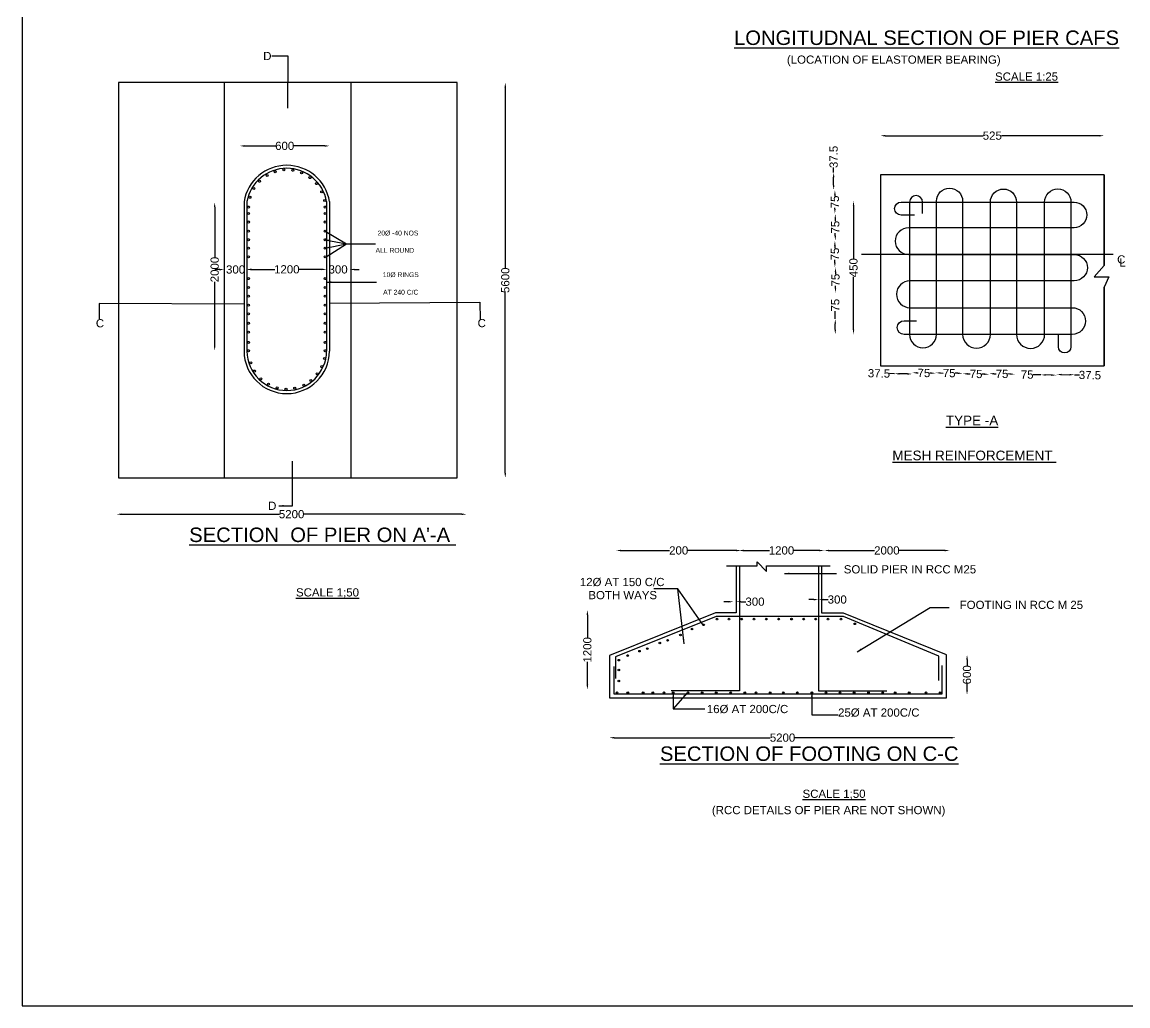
# Model space of a CAD drawing. Header units: millimetres. Extents: x 5124 to 2401919, y 2311 to 44369884.
# Drawn here: x 2370580 to 2382047, y 44348238 to 44358439 of the extents above; entities that cross this region are included whole.
import ezdxf

# ---------------------------------------------------------------- set-up
doc = ezdxf.new("R2010")
doc.units = ezdxf.units.MM
doc.header["$MEASUREMENT"] = 0
doc.layers.add('DRAWING', color=2, linetype='Continuous')
doc.layers.add('TEXT', color=7, linetype='Continuous')
doc.styles.get("Standard").update_dxf_attribs({"font": 'arial.ttf', "height": 85})
doc.dimstyles.get("Standard").update_dxf_attribs({"dimtxt": 85, "dimasz": 50, "dimexe": 0.18, "dimexo": 0.0625, "dimgap": 0.09, "dimtad": 0, "dimdec": 0, "dimzin": 0, "dimdsep": 46, "dimtxsty": 'Standard', "dimcen": 0.09, "dimse1": 1, "dimse2": 1, "dimadec": 0, "dimazin": 0, "dimtfac": 1, "dimtdec": 0, "dimtofl": 0, "dimtmove": 0, "dimatfit": 3, "dimfxl": 1, "dimtolj": 1, "dimtzin": 0, "dimarcsym": 0})

# ---------------------------------------------------------------- blocks, each defined once
blk = doc.blocks.new('*D121')
at = {"layer": 'Defpoints', "color": 0, "transparency": 16777216}
for p in [(2372524, 44356571), (2372577, 44356571), (2372524, 44355031)]:
    blk.add_point(p, dxfattribs=at)
at = {"layer": 'TEXT', "color": 0, "lineweight": -2, "transparency": 16777216}
for p, q in [((2372577, 44356521), (2372577, 44356000)), ((2372577, 44355081), (2372577, 44355745))]:
    blk.add_line(p, q, dxfattribs=at)
at = {"layer": 'TEXT', "color": 0, "transparency": 16777216}
for points in [[(2372569, 44356521), (2372585, 44356521), (2372577, 44356571)], [(2372569, 44355081), (2372585, 44355081), (2372577, 44355031)]]:
    blk.add_solid(points, dxfattribs=at)
at = {"layer": 'TEXT', "color": 0, "transparency": 16777216, "insert": (2372577, 44355873), "char_height": 85, "attachment_point": 5, "rotation": 90}
blk.add_mtext('\\A1;2000', dxfattribs=at)
blk = doc.blocks.new('*D122')
at = {"layer": 'Defpoints', "color": 0, "transparency": 16777216}
for p in [(2372677, 44355873), (2372911, 44355873), (2372911, 44355873)]:
    blk.add_point(p, dxfattribs=at)
at = {"layer": 'TEXT', "color": 0, "lineweight": -2, "transparency": 16777216}
for p, q in [((2372627, 44355873), (2372577, 44355873)), ((2372961, 44355873), (2373011, 44355873))]:
    blk.add_line(p, q, dxfattribs=at)
at = {"layer": 'TEXT', "color": 0, "transparency": 16777216}
for points in [[(2372627, 44355881), (2372627, 44355864), (2372677, 44355873)], [(2372961, 44355881), (2372961, 44355864), (2372911, 44355873)]]:
    blk.add_solid(points, dxfattribs=at)
at = {"layer": 'TEXT', "color": 0, "transparency": 16777216, "insert": (2372794, 44355873), "char_height": 85, "attachment_point": 5}
blk.add_mtext('\\A1;300', dxfattribs=at)
blk = doc.blocks.new('*D123')
at = {"layer": 'Defpoints', "color": 0, "transparency": 16777216}
for p in [(2372911, 44355873), (2373738, 44355877), (2373738, 44355875)]:
    blk.add_point(p, dxfattribs=at)
at = {"layer": 'TEXT', "color": 0, "lineweight": -2, "transparency": 16777216}
for p, q in [((2372961, 44355875), (2373202, 44355875)), ((2373688, 44355875), (2373448, 44355875))]:
    blk.add_line(p, q, dxfattribs=at)
at = {"layer": 'TEXT', "color": 0, "transparency": 16777216}
for points in [[(2372961, 44355883), (2372961, 44355866), (2372911, 44355875)], [(2373688, 44355883), (2373688, 44355866), (2373738, 44355875)]]:
    blk.add_solid(points, dxfattribs=at)
at = {"layer": 'TEXT', "color": 0, "transparency": 16777216, "insert": (2373325, 44355875), "char_height": 85, "attachment_point": 5}
blk.add_mtext('\\A1;1200', dxfattribs=at)
blk = doc.blocks.new('*D124')
at = {"layer": 'Defpoints', "color": 0, "transparency": 16777216}
for p in [(2373738, 44355875), (2373977, 44355875), (2373977, 44355874)]:
    blk.add_point(p, dxfattribs=at)
at = {"layer": 'TEXT', "color": 0, "lineweight": -2, "transparency": 16777216}
for p, q in [((2373688, 44355874), (2373638, 44355874)), ((2374027, 44355874), (2374077, 44355874))]:
    blk.add_line(p, q, dxfattribs=at)
at = {"layer": 'TEXT', "color": 0, "transparency": 16777216}
for points in [[(2373688, 44355882), (2373688, 44355866), (2373738, 44355874)], [(2374027, 44355882), (2374027, 44355866), (2373977, 44355874)]]:
    blk.add_solid(points, dxfattribs=at)
at = {"layer": 'TEXT', "color": 0, "transparency": 16777216, "insert": (2373857, 44355874), "char_height": 85, "attachment_point": 5}
blk.add_mtext('\\A1;300', dxfattribs=at)
blk = doc.blocks.new('*D125')
at = {"layer": 'Defpoints', "color": 0, "transparency": 16777216}
for p in [(2375093, 44357812), (2375093, 44353712), (2375591, 44353712)]:
    blk.add_point(p, dxfattribs=at)
at = {"layer": 'TEXT', "color": 0, "lineweight": -2, "transparency": 16777216}
for p, q in [((2375591, 44357762), (2375591, 44355889)), ((2375591, 44353762), (2375591, 44355635))]:
    blk.add_line(p, q, dxfattribs=at)
at = {"layer": 'TEXT', "color": 0, "transparency": 16777216}
for points in [[(2375582, 44357762), (2375599, 44357762), (2375591, 44357812)], [(2375582, 44353762), (2375599, 44353762), (2375591, 44353712)]]:
    blk.add_solid(points, dxfattribs=at)
at = {"layer": 'TEXT', "color": 0, "transparency": 16777216, "insert": (2375591, 44355762), "char_height": 85, "attachment_point": 5, "rotation": 90}
blk.add_mtext('\\A1;5600', dxfattribs=at)
blk = doc.blocks.new('*D126')
at = {"layer": 'Defpoints', "color": 0, "transparency": 16777216}
for p in [(2371561, 44353311), (2375188, 44353336), (2375188, 44353311)]:
    blk.add_point(p, dxfattribs=at)
at = {"layer": 'TEXT', "color": 0, "lineweight": -2, "transparency": 16777216}
for p, q in [((2371611, 44353336), (2373248, 44353336)), ((2375138, 44353336), (2373501, 44353336))]:
    blk.add_line(p, q, dxfattribs=at)
at = {"layer": 'TEXT', "color": 0, "transparency": 16777216}
for points in [[(2371611, 44353344), (2371611, 44353327), (2371561, 44353336)], [(2375138, 44353344), (2375138, 44353327), (2375188, 44353336)]]:
    blk.add_solid(points, dxfattribs=at)
at = {"layer": 'TEXT', "color": 0, "transparency": 16777216, "insert": (2373375, 44353336), "char_height": 85, "attachment_point": 5}
blk.add_mtext('\\A1;5200', dxfattribs=at)
blk = doc.blocks.new('*D127')
at = {"layer": 'Defpoints', "color": 0, "transparency": 16777216}
for p in [(2373768, 44357155), (2372838, 44356582), (2373768, 44356582)]:
    blk.add_point(p, dxfattribs=at)
at = {"layer": 'TEXT', "color": 0, "lineweight": -2, "transparency": 16777216}
for p, q in [((2372888, 44357155), (2373209, 44357155)), ((2373718, 44357155), (2373397, 44357155))]:
    blk.add_line(p, q, dxfattribs=at)
at = {"layer": 'TEXT', "color": 0, "transparency": 16777216}
for points in [[(2372888, 44357163), (2372888, 44357146), (2372838, 44357155)], [(2373718, 44357163), (2373718, 44357146), (2373768, 44357155)]]:
    blk.add_solid(points, dxfattribs=at)
at = {"layer": 'TEXT', "color": 0, "transparency": 16777216, "insert": (2373303, 44357155), "char_height": 85, "attachment_point": 5}
blk.add_mtext('\\A1;600', dxfattribs=at)
blk = doc.blocks.new('*D128')
at = {"layer": 'Defpoints', "color": 0, "transparency": 16777216}
for p in [(2379784, 44356584), (2379202, 44355201), (2379784, 44355201)]:
    blk.add_point(p, dxfattribs=at)
at = {"layer": 'TEXT', "color": 0, "lineweight": -2, "transparency": 16777216}
for p, q in [((2379202, 44356534), (2379202, 44355988)), ((2379202, 44355251), (2379202, 44355797))]:
    blk.add_line(p, q, dxfattribs=at)
at = {"layer": 'TEXT', "color": 0, "transparency": 16777216}
for points in [[(2379194, 44356534), (2379210, 44356534), (2379202, 44356584)], [(2379194, 44355251), (2379210, 44355251), (2379202, 44355201)]]:
    blk.add_solid(points, dxfattribs=at)
at = {"layer": 'TEXT', "color": 0, "transparency": 16777216, "insert": (2379202, 44355892), "char_height": 85, "attachment_point": 5, "rotation": 90}
blk.add_mtext('\\A1;450', dxfattribs=at)
blk = doc.blocks.new('*D129')
at = {"layer": 'Defpoints', "color": 0, "transparency": 16777216}
for p in [(2378998, 44355361), (2379013, 44355361), (2378998, 44355201)]:
    blk.add_point(p, dxfattribs=at)
at = {"layer": 'TEXT', "color": 0, "lineweight": -2, "transparency": 16777216}
for p, q in [((2379013, 44355361), (2379013, 44355442)), ((2379013, 44355251), (2379013, 44355311))]:
    blk.add_line(p, q, dxfattribs=at)
at = {"layer": 'TEXT', "color": 0, "transparency": 16777216}
for points in [[(2379005, 44355311), (2379021, 44355311), (2379013, 44355361)], [(2379005, 44355251), (2379021, 44355251), (2379013, 44355201)]]:
    blk.add_solid(points, dxfattribs=at)
at = {"layer": 'TEXT', "color": 0, "transparency": 16777216, "insert": (2379013, 44355503), "char_height": 85, "attachment_point": 5, "rotation": 90}
blk.add_mtext('\\A1;75', dxfattribs=at)
blk = doc.blocks.new('*D130')
at = {"layer": 'Defpoints', "color": 0, "transparency": 16777216}
for p in [(2379004, 44355896), (2379015, 44355896), (2379004, 44355633)]:
    blk.add_point(p, dxfattribs=at)
at = {"layer": 'TEXT', "color": 0, "lineweight": -2, "transparency": 16777216}
for p, q in [((2379015, 44355846), (2379015, 44355825)), ((2379015, 44355683), (2379015, 44355704))]:
    blk.add_line(p, q, dxfattribs=at)
at = {"layer": 'TEXT', "color": 0, "transparency": 16777216}
for points in [[(2379007, 44355846), (2379023, 44355846), (2379015, 44355896)], [(2379007, 44355683), (2379023, 44355683), (2379015, 44355633)]]:
    blk.add_solid(points, dxfattribs=at)
at = {"layer": 'TEXT', "color": 0, "transparency": 16777216, "insert": (2379015, 44355764), "char_height": 85, "attachment_point": 5, "rotation": 90}
blk.add_mtext('\\A1;75', dxfattribs=at)
blk = doc.blocks.new('*D131')
at = {"layer": 'Defpoints', "color": 0, "transparency": 16777216}
for p in [(2379009, 44356171), (2379015, 44356171), (2379015, 44355896)]:
    blk.add_point(p, dxfattribs=at)
at = {"layer": 'TEXT', "color": 0, "lineweight": -2, "transparency": 16777216}
for p, q in [((2379009, 44356121), (2379009, 44356094)), ((2379009, 44355946), (2379009, 44355973))]:
    blk.add_line(p, q, dxfattribs=at)
at = {"layer": 'TEXT', "color": 0, "transparency": 16777216}
for points in [[(2379000, 44356121), (2379017, 44356121), (2379009, 44356171)], [(2379000, 44355946), (2379017, 44355946), (2379009, 44355896)]]:
    blk.add_solid(points, dxfattribs=at)
at = {"layer": 'TEXT', "color": 0, "transparency": 16777216, "insert": (2379009, 44356034), "char_height": 85, "attachment_point": 5, "rotation": 90}
blk.add_mtext('\\A1;75', dxfattribs=at)
blk = doc.blocks.new('*D132')
at = {"layer": 'Defpoints', "color": 0, "transparency": 16777216}
for p in [(2379009, 44356451), (2379013, 44356451), (2379009, 44356173)]:
    blk.add_point(p, dxfattribs=at)
at = {"layer": 'TEXT', "color": 0, "lineweight": -2, "transparency": 16777216}
for p, q in [((2379013, 44356401), (2379013, 44356373)), ((2379013, 44356223), (2379013, 44356251))]:
    blk.add_line(p, q, dxfattribs=at)
at = {"layer": 'TEXT', "color": 0, "transparency": 16777216}
for points in [[(2379005, 44356401), (2379021, 44356401), (2379013, 44356451)], [(2379005, 44356223), (2379021, 44356223), (2379013, 44356173)]]:
    blk.add_solid(points, dxfattribs=at)
at = {"layer": 'TEXT', "color": 0, "transparency": 16777216, "insert": (2379013, 44356312), "char_height": 85, "attachment_point": 5, "rotation": 90}
blk.add_mtext('\\A1;75', dxfattribs=at)
blk = doc.blocks.new('*D133')
at = {"layer": 'Defpoints', "color": 0, "transparency": 16777216}
for p in [(2379009, 44356697), (2379009, 44356697), (2379009, 44356451)]:
    blk.add_point(p, dxfattribs=at)
at = {"layer": 'TEXT', "color": 0, "lineweight": -2, "transparency": 16777216}
for p, q in [((2379009, 44356647), (2379009, 44356635)), ((2379009, 44356501), (2379009, 44356513))]:
    blk.add_line(p, q, dxfattribs=at)
at = {"layer": 'TEXT', "color": 0, "transparency": 16777216}
for points in [[(2379001, 44356647), (2379017, 44356647), (2379009, 44356697)], [(2379001, 44356501), (2379017, 44356501), (2379009, 44356451)]]:
    blk.add_solid(points, dxfattribs=at)
at = {"layer": 'TEXT', "color": 0, "transparency": 16777216, "insert": (2379009, 44356574), "char_height": 85, "attachment_point": 5, "rotation": 90}
blk.add_mtext('\\A1;75', dxfattribs=at)
blk = doc.blocks.new('*D134')
at = {"layer": 'Defpoints', "color": 0, "transparency": 16777216}
for p in [(2378996, 44356880), (2379009, 44356880), (2379009, 44356697)]:
    blk.add_point(p, dxfattribs=at)
at = {"layer": 'TEXT', "color": 0, "lineweight": -2, "transparency": 16777216}
for p, q in [((2378996, 44356880), (2378996, 44356930)), ((2378996, 44356747), (2378996, 44356830))]:
    blk.add_line(p, q, dxfattribs=at)
at = {"layer": 'TEXT', "color": 0, "transparency": 16777216}
for points in [[(2378988, 44356830), (2379004, 44356830), (2378996, 44356880)], [(2378988, 44356747), (2379004, 44356747), (2378996, 44356697)]]:
    blk.add_solid(points, dxfattribs=at)
at = {"layer": 'TEXT', "color": 0, "transparency": 16777216, "insert": (2378996, 44357041), "char_height": 85, "attachment_point": 5, "rotation": 90}
blk.add_mtext('\\A1;37.5', dxfattribs=at)
blk = doc.blocks.new('*D135')
at = {"layer": 'Defpoints', "color": 0, "transparency": 16777216}
for p in [(2381800, 44357261), (2379481, 44356855), (2381800, 44356855)]:
    blk.add_point(p, dxfattribs=at)
at = {"layer": 'TEXT', "color": 0, "lineweight": -2, "transparency": 16777216}
for p, q in [((2379531, 44357261), (2380547, 44357261)), ((2381750, 44357261), (2380735, 44357261))]:
    blk.add_line(p, q, dxfattribs=at)
at = {"layer": 'TEXT', "color": 0, "transparency": 16777216}
for points in [[(2379531, 44357269), (2379531, 44357252), (2379481, 44357261)], [(2381750, 44357269), (2381750, 44357252), (2381800, 44357261)]]:
    blk.add_solid(points, dxfattribs=at)
at = {"layer": 'TEXT', "color": 0, "transparency": 16777216, "insert": (2380641, 44357261), "char_height": 85, "attachment_point": 5}
blk.add_mtext('\\A1;525', dxfattribs=at)
blk = doc.blocks.new('*D136')
at = {"layer": 'Defpoints', "color": 0, "transparency": 16777216}
for p in [(2381146, 44354781), (2381145, 44354766), (2381305, 44354763)]:
    blk.add_point(p, dxfattribs=at)
at = {"layer": 'TEXT', "color": 0, "lineweight": -2, "transparency": 16777216}
for p, q in [((2381146, 44354781), (2381064, 44354782)), ((2381255, 44354779), (2381196, 44354780))]:
    blk.add_line(p, q, dxfattribs=at)
at = {"layer": 'TEXT', "color": 0, "transparency": 16777216}
for points in [[(2381196, 44354788), (2381195, 44354772), (2381146, 44354781)], [(2381255, 44354787), (2381255, 44354770), (2381305, 44354778)]]:
    blk.add_solid(points, dxfattribs=at)
at = {"layer": 'TEXT', "color": 0, "transparency": 16777216, "insert": (2381003, 44354784), "char_height": 85, "attachment_point": 5, "rotation": 358.8945}
blk.add_mtext('\\A1;75', dxfattribs=at)
blk = doc.blocks.new('*D137')
at = {"layer": 'Defpoints', "color": 0, "transparency": 16777216}
for p in [(2380610, 44354793), (2380610, 44354783), (2380874, 44354778)]:
    blk.add_point(p, dxfattribs=at)
at = {"layer": 'TEXT', "color": 0, "lineweight": -2, "transparency": 16777216}
for p, q in [((2380660, 44354792), (2380681, 44354792)), ((2380824, 44354789), (2380803, 44354790))]:
    blk.add_line(p, q, dxfattribs=at)
at = {"layer": 'TEXT', "color": 0, "transparency": 16777216}
for points in [[(2380660, 44354801), (2380660, 44354784), (2380610, 44354793)], [(2380824, 44354798), (2380824, 44354781), (2380874, 44354788)]]:
    blk.add_solid(points, dxfattribs=at)
at = {"layer": 'TEXT', "color": 0, "transparency": 16777216, "insert": (2380742, 44354791), "char_height": 85, "attachment_point": 5, "rotation": 358.8945}
blk.add_mtext('\\A1;75', dxfattribs=at)
blk = doc.blocks.new('*D138')
at = {"layer": 'Defpoints', "color": 0, "transparency": 16777216}
for p in [(2380336, 44354799), (2380336, 44354792), (2380610, 44354793)]:
    blk.add_point(p, dxfattribs=at)
at = {"layer": 'TEXT', "color": 0, "lineweight": -2, "transparency": 16777216}
for p, q in [((2380386, 44354791), (2380412, 44354791)), ((2380560, 44354788), (2380534, 44354789))]:
    blk.add_line(p, q, dxfattribs=at)
at = {"layer": 'TEXT', "color": 0, "transparency": 16777216}
for points in [[(2380386, 44354800), (2380385, 44354783), (2380336, 44354792)], [(2380560, 44354796), (2380560, 44354780), (2380610, 44354787)]]:
    blk.add_solid(points, dxfattribs=at)
at = {"layer": 'TEXT', "color": 0, "transparency": 16777216, "insert": (2380473, 44354790), "char_height": 85, "attachment_point": 5, "rotation": 358.8945}
blk.add_mtext('\\A1;75', dxfattribs=at)
blk = doc.blocks.new('*D139')
at = {"layer": 'Defpoints', "color": 0, "transparency": 16777216}
for p in [(2380055, 44354802), (2380055, 44354798), (2380333, 44354793)]:
    blk.add_point(p, dxfattribs=at)
at = {"layer": 'TEXT', "color": 0, "lineweight": -2, "transparency": 16777216}
for p, q in [((2380105, 44354801), (2380133, 44354800)), ((2380284, 44354798), (2380255, 44354798))]:
    blk.add_line(p, q, dxfattribs=at)
at = {"layer": 'TEXT', "color": 0, "transparency": 16777216}
for points in [[(2380105, 44354809), (2380105, 44354793), (2380055, 44354802)], [(2380284, 44354806), (2380283, 44354789), (2380334, 44354797)]]:
    blk.add_solid(points, dxfattribs=at)
at = {"layer": 'TEXT', "color": 0, "transparency": 16777216, "insert": (2380194, 44354799), "char_height": 85, "attachment_point": 5, "rotation": 358.8945}
blk.add_mtext('\\A1;75', dxfattribs=at)
blk = doc.blocks.new('*D140')
at = {"layer": 'Defpoints', "color": 0, "transparency": 16777216}
for p in [(2379810, 44354803), (2379810, 44354803), (2380055, 44354798)]:
    blk.add_point(p, dxfattribs=at)
at = {"layer": 'TEXT', "color": 0, "lineweight": -2, "transparency": 16777216}
for p, q in [((2379860, 44354802), (2379872, 44354802)), ((2380005, 44354799), (2379993, 44354799))]:
    blk.add_line(p, q, dxfattribs=at)
at = {"layer": 'TEXT', "color": 0, "transparency": 16777216}
for points in [[(2379860, 44354810), (2379860, 44354794), (2379810, 44354803)], [(2380005, 44354807), (2380005, 44354791), (2380055, 44354798)]]:
    blk.add_solid(points, dxfattribs=at)
at = {"layer": 'TEXT', "color": 0, "transparency": 16777216, "insert": (2379932, 44354800), "char_height": 85, "attachment_point": 5, "rotation": 358.8945}
blk.add_mtext('\\A1;75', dxfattribs=at)
blk = doc.blocks.new('*D141')
at = {"layer": 'Defpoints', "color": 0, "transparency": 16777216}
for p in [(2379626, 44354793), (2379627, 44354806), (2379810, 44354803)]:
    blk.add_point(p, dxfattribs=at)
at = {"layer": 'TEXT', "color": 0, "lineweight": -2, "transparency": 16777216}
for p, q in [((2379626, 44354793), (2379576, 44354794)), ((2379760, 44354791), (2379676, 44354792))]:
    blk.add_line(p, q, dxfattribs=at)
at = {"layer": 'TEXT', "color": 0, "transparency": 16777216}
for points in [[(2379677, 44354800), (2379676, 44354784), (2379626, 44354793)], [(2379760, 44354799), (2379759, 44354782), (2379810, 44354790)]]:
    blk.add_solid(points, dxfattribs=at)
at = {"layer": 'TEXT', "color": 0, "transparency": 16777216, "insert": (2379466, 44354796), "char_height": 85, "attachment_point": 5, "rotation": 358.8945}
blk.add_mtext('\\A1;37.5', dxfattribs=at)
blk = doc.blocks.new('*D142')
at = {"layer": 'Defpoints', "color": 0, "transparency": 16777216}
for p in [(2381309, 44354785), (2381308, 44354769), (2381492, 44354765)]:
    blk.add_point(p, dxfattribs=at)
at = {"layer": 'TEXT', "color": 0, "lineweight": -2, "transparency": 16777216}
for p, q in [((2381359, 44354784), (2381442, 44354783)), ((2381492, 44354782), (2381544, 44354781))]:
    blk.add_line(p, q, dxfattribs=at)
at = {"layer": 'TEXT', "color": 0, "transparency": 16777216}
for points in [[(2381359, 44354792), (2381358, 44354776), (2381309, 44354785)], [(2381442, 44354791), (2381442, 44354774), (2381492, 44354782)]]:
    blk.add_solid(points, dxfattribs=at)
at = {"layer": 'TEXT', "color": 0, "transparency": 16777216, "insert": (2381654, 44354778), "char_height": 85, "attachment_point": 5, "rotation": 358.8945}
blk.add_mtext('\\A1;37.5', dxfattribs=at)
blk = doc.blocks.new('*D169')
at = {"layer": 'Defpoints', "color": 0, "transparency": 16777216}
for p in [(2376501, 44352342), (2376442, 44351518), (2376501, 44351518)]:
    blk.add_point(p, dxfattribs=at)
at = {"layer": 'TEXT', "color": 0, "lineweight": -2, "transparency": 16777216}
for p, q in [((2376442, 44352292), (2376442, 44352053)), ((2376442, 44351568), (2376442, 44351807))]:
    blk.add_line(p, q, dxfattribs=at)
at = {"layer": 'TEXT', "color": 0, "transparency": 16777216}
for points in [[(2376434, 44352292), (2376451, 44352292), (2376442, 44352342)], [(2376434, 44351568), (2376451, 44351568), (2376442, 44351518)]]:
    blk.add_solid(points, dxfattribs=at)
at = {"layer": 'TEXT', "color": 0, "transparency": 16777216, "insert": (2376442, 44351930), "char_height": 85, "attachment_point": 5, "rotation": 90}
blk.add_mtext('\\A1;1200', dxfattribs=at)
blk = doc.blocks.new('*D170')
at = {"layer": 'Defpoints', "color": 0, "transparency": 16777216}
for p in [(2377957, 44352426), (2377986, 44352429), (2377986, 44352426)]:
    blk.add_point(p, dxfattribs=at)
at = {"layer": 'TEXT', "color": 0, "lineweight": -2, "transparency": 16777216}
for p, q in [((2377907, 44352429), (2377857, 44352429)), ((2378036, 44352429), (2378086, 44352429))]:
    blk.add_line(p, q, dxfattribs=at)
at = {"layer": 'TEXT', "color": 0, "transparency": 16777216}
for points in [[(2377907, 44352437), (2377907, 44352420), (2377957, 44352429)], [(2378036, 44352437), (2378036, 44352420), (2377986, 44352429)]]:
    blk.add_solid(points, dxfattribs=at)
at = {"layer": 'TEXT', "color": 0, "transparency": 16777216, "insert": (2378180, 44352429), "char_height": 85, "attachment_point": 5}
blk.add_mtext('\\A1;300', dxfattribs=at)
blk = doc.blocks.new('*D171')
at = {"layer": 'Defpoints', "color": 0, "transparency": 16777216}
for p in [(2378839, 44352451), (2378839, 44352429), (2378839, 44352429)]:
    blk.add_point(p, dxfattribs=at)
at = {"layer": 'TEXT', "color": 0, "lineweight": -2, "transparency": 16777216}
for p, q in [((2378789, 44352451), (2378739, 44352451)), ((2378889, 44352451), (2378939, 44352451))]:
    blk.add_line(p, q, dxfattribs=at)
at = {"layer": 'TEXT', "color": 0, "transparency": 16777216}
for points in [[(2378789, 44352459), (2378789, 44352442), (2378839, 44352451)], [(2378889, 44352459), (2378889, 44352442), (2378839, 44352451)]]:
    blk.add_solid(points, dxfattribs=at)
at = {"layer": 'TEXT', "color": 0, "transparency": 16777216, "insert": (2379033, 44352451), "char_height": 85, "attachment_point": 5}
blk.add_mtext('\\A1;300', dxfattribs=at)
blk = doc.blocks.new('*D172')
at = {"layer": 'Defpoints', "color": 0, "transparency": 16777216}
for p in [(2376741, 44352972), (2378037, 44352972), (2378037, 44352960)]:
    blk.add_point(p, dxfattribs=at)
at = {"layer": 'TEXT', "color": 0, "lineweight": -2, "transparency": 16777216}
for p, q in [((2376791, 44352960), (2377294, 44352960)), ((2377987, 44352960), (2377484, 44352960))]:
    blk.add_line(p, q, dxfattribs=at)
at = {"layer": 'TEXT', "color": 0, "transparency": 16777216}
for points in [[(2376791, 44352968), (2376791, 44352951), (2376741, 44352960)], [(2377987, 44352968), (2377987, 44352951), (2378037, 44352960)]]:
    blk.add_solid(points, dxfattribs=at)
at = {"layer": 'TEXT', "color": 0, "transparency": 16777216, "insert": (2377389, 44352960), "char_height": 85, "attachment_point": 5}
blk.add_mtext('\\A1;200', dxfattribs=at)
blk = doc.blocks.new('*D173')
at = {"layer": 'Defpoints', "color": 0, "transparency": 16777216}
for p in [(2378012, 44352956), (2378898, 44352960), (2378898, 44352956)]:
    blk.add_point(p, dxfattribs=at)
at = {"layer": 'TEXT', "color": 0, "lineweight": -2, "transparency": 16777216}
for p, q in [((2378062, 44352960), (2378332, 44352960)), ((2378848, 44352960), (2378578, 44352960))]:
    blk.add_line(p, q, dxfattribs=at)
at = {"layer": 'TEXT', "color": 0, "transparency": 16777216}
for points in [[(2378062, 44352968), (2378062, 44352951), (2378012, 44352960)], [(2378848, 44352968), (2378848, 44352951), (2378898, 44352960)]]:
    blk.add_solid(points, dxfattribs=at)
at = {"layer": 'TEXT', "color": 0, "transparency": 16777216, "insert": (2378455, 44352960), "char_height": 85, "attachment_point": 5}
blk.add_mtext('\\A1;1200', dxfattribs=at)
blk = doc.blocks.new('*D174')
at = {"layer": 'Defpoints', "color": 0, "transparency": 16777216}
for p in [(2378898, 44352960), (2380198, 44352960), (2380198, 44352960)]:
    blk.add_point(p, dxfattribs=at)
at = {"layer": 'TEXT', "color": 0, "lineweight": -2, "transparency": 16777216}
for p, q in [((2378948, 44352960), (2379420, 44352960)), ((2380148, 44352960), (2379676, 44352960))]:
    blk.add_line(p, q, dxfattribs=at)
at = {"layer": 'TEXT', "color": 0, "transparency": 16777216}
for points in [[(2378948, 44352968), (2378948, 44352951), (2378898, 44352960)], [(2380148, 44352968), (2380148, 44352951), (2380198, 44352960)]]:
    blk.add_solid(points, dxfattribs=at)
at = {"layer": 'TEXT', "color": 0, "transparency": 16777216, "insert": (2379548, 44352960), "char_height": 85, "attachment_point": 5}
blk.add_mtext('\\A1;2000', dxfattribs=at)
blk = doc.blocks.new('*D175')
at = {"layer": 'Defpoints', "color": 0, "transparency": 16777216}
for p in [(2380165, 44351879), (2380165, 44351463), (2380379, 44351463)]:
    blk.add_point(p, dxfattribs=at)
at = {"layer": 'TEXT', "color": 0, "lineweight": -2, "transparency": 16777216}
for p, q in [((2380379, 44351829), (2380379, 44351765)), ((2380379, 44351513), (2380379, 44351577))]:
    blk.add_line(p, q, dxfattribs=at)
at = {"layer": 'TEXT', "color": 0, "transparency": 16777216}
for points in [[(2380371, 44351829), (2380388, 44351829), (2380379, 44351879)], [(2380371, 44351513), (2380388, 44351513), (2380379, 44351463)]]:
    blk.add_solid(points, dxfattribs=at)
at = {"layer": 'TEXT', "color": 0, "transparency": 16777216, "insert": (2380379, 44351671), "char_height": 85, "attachment_point": 5, "rotation": 90}
blk.add_mtext('\\A1;600', dxfattribs=at)
blk = doc.blocks.new('*D176')
at = {"layer": 'Defpoints', "color": 0, "transparency": 16777216}
for p in [(2380262, 44351019), (2376670, 44350981), (2380262, 44350981)]:
    blk.add_point(p, dxfattribs=at)
at = {"layer": 'TEXT', "color": 0, "lineweight": -2, "transparency": 16777216}
for p, q in [((2376720, 44351019), (2378339, 44351019)), ((2380212, 44351019), (2378593, 44351019))]:
    blk.add_line(p, q, dxfattribs=at)
at = {"layer": 'TEXT', "color": 0, "transparency": 16777216}
for points in [[(2376720, 44351027), (2376720, 44351010), (2376670, 44351019)], [(2380212, 44351027), (2380212, 44351010), (2380262, 44351019)]]:
    blk.add_solid(points, dxfattribs=at)
at = {"layer": 'TEXT', "color": 0, "transparency": 16777216, "insert": (2378466, 44351019), "char_height": 85, "attachment_point": 5}
blk.add_mtext('\\A1;5200', dxfattribs=at)

msp = doc.modelspace()

# ---------------------------------------------------------------- linework, layer by layer
at = {"layer": 'DRAWING', "color": 0}
msp.add_lwpolyline([(2371578.9, 44353711.8), (2375092.7, 44353711.8), (2375092.7, 44357811.8), (2371578.9, 44357811.8)], close=True, dxfattribs=at)
for points in [[(2372676.9, 44357811.8), (2372676.9, 44353711.8)], [(2373987.8, 44357811.8), (2373987.8, 44353711.8)], [(2381800.2, 44355916), (2381800.2, 44356854.7), (2379481.5, 44356854.7), (2379481.5, 44354874.2), (2381800.2, 44354874.2), (2381800.2, 44355691.7)], [(2381800.2, 44356854.7), (2381800.2, 44355916), (2381696, 44355798.1), (2381851.1, 44355798.1), (2381800.2, 44355691.7), (2381800.2, 44354874.2)], [(2372881.3, 44356577.8), (2372881.3, 44355026.5)], [(2372911.4, 44356577.8), (2372911.4, 44355026.5)], [(2373737.9, 44356577.8), (2373737.9, 44355026.5)], [(2373768, 44356577.8), (2373768, 44355026.5)], [(2372881.3, 44355513.6), (2371377.9, 44355522.4), (2371378.1, 44355362.4)], [(2373768, 44355525.9), (2375325.2, 44355535.7), (2375330.1, 44355354.8)], [(2377886.2, 44352800.2), (2378202.3, 44352800.2), (2378202.3, 44352841.6), (2378298.8, 44352742.1), (2378298.8, 44352800.8), (2378960.8, 44352800.8)], [(2377985.7, 44352800.2), (2377985.7, 44352313.4), (2377769.1, 44352313.4), (2376672.6, 44351871.9), (2376672.6, 44351431.5), (2380165.1, 44351431.5), (2380165.1, 44351879.3), (2379098.7, 44352309.4), (2378873.2, 44352309.4), (2378873.2, 44352800.8)], [(2378018.2, 44352800.2), (2378018.2, 44351506.1), (2377311.4, 44351506.1)], [(2378838.9, 44352800.8), (2378838.9, 44351505.9), (2379548.8, 44351505.9)], [(2380085.1, 44351612.8), (2380085.1, 44351863.8), (2379096.5, 44352276.4), (2377776.5, 44352276.4), (2376734.3, 44351855.9), (2376734.3, 44351634.3)], [(2376717.8, 44351757.9), (2376717.8, 44351475.3), (2380121.4, 44351475.3), (2380121.4, 44351765.7)]]:
    msp.add_lwpolyline(points, dxfattribs=at)
for points in [[(2379917.7, 44356453.7), (2379917.7, 44356572.2, 1), (2379783, 44356572.2), (2379783, 44355200.9, 1), (2380062, 44355200.9), (2380062, 44356581.1, -1), (2380333.9, 44356581.1), (2380333.9, 44355200.9, 1), (2380621.4, 44355200.9), (2380621.4, 44356572.2, -1), (2380892.6, 44356572.2), (2380892.6, 44355200.9, 1), (2381184, 44355200.9), (2381184, 44356572.2, -1), (2381456.8, 44356572.2), (2381456.8, 44355072.9, -1), (2381326.8, 44355072.9), (2381326.8, 44355200.9)], [(2379835, 44356436.8), (2379695.6, 44356436.8, -1), (2379695.6, 44356572.2), (2381488.6, 44356572.2, -1), (2381488.6, 44356306.4), (2379774.2, 44356306.4, 1), (2379774.2, 44356028.2), (2381491.4, 44356028.2, -1), (2381491.4, 44355756.6), (2379787.7, 44355756.6, 1), (2379787.7, 44355477.4), (2381470.2, 44355477.4, -1), (2381470.2, 44355200.9), (2379727.1, 44355200.9, -1), (2379727.1, 44355342.6), (2379856.8, 44355342.6)]]:
    msp.add_lwpolyline(points, format="xyb", dxfattribs=at)
for centre, radius in [((2373121.1, 44356848.4), 10.5), ((2373205.2, 44356887.5), 10.5), ((2373293.6, 44356906), 10.5), ((2373386.6, 44356901.9), 10.5), ((2373479, 44356876.8), 10.5), ((2373041.5, 44356788), 10.5), ((2373565.6, 44356825.9), 10.5), ((2373632.4, 44356763.8), 10.5), ((2372943, 44356622.1), 10.5), ((2372983.2, 44356712.7), 10.5), ((2373686.7, 44356679.6), 10.5), ((2372928.3, 44356521.1), 10.5), ((2373717.8, 44356590), 10.5), ((2373722.4, 44356521.1), 10.5), ((2372928.3, 44356455.1), 10.5), ((2373722.4, 44356455.1), 10.5), ((2372928.3, 44356365.9), 10.5), ((2372928.3, 44356271.7), 10.5), ((2373722.4, 44356365.9), 10.5), ((2373722.4, 44356271.7), 10.5), ((2372928.3, 44356182.5), 10.5), ((2373722.4, 44356182.5), 10.5), ((2372928.3, 44356095.2), 10.5), ((2373722.4, 44356095.2), 10.5), ((2372928.3, 44356005.6), 10.5), ((2373722.4, 44356005.6), 10.5), ((2372928.3, 44355778.7), 10.5), ((2373722.4, 44355778.7), 10.5), ((2372928.3, 44355686.4), 10.5), ((2372928.3, 44355597.7), 10.5), ((2373722.4, 44355686.4), 10.5), ((2373722.4, 44355597.7), 10.5), ((2372928.3, 44355503.8), 10.5), ((2373722.4, 44355503.8), 10.5), ((2372928.3, 44355413.7), 10.5), ((2373722.4, 44355413.7), 10.5), ((2372928.3, 44355315.6), 10.5), ((2373722.4, 44355315.6), 10.5), ((2372928.3, 44355224.8), 10.5), ((2372928.3, 44355118.1), 10.5), ((2373722.4, 44355224.8), 10.5), ((2373722.4, 44355118.1), 10.5), ((2372928.3, 44355031.4), 10.5), ((2373722.4, 44355031.4), 10.5), ((2372951.2, 44354906.9), 10.5), ((2373715.7, 44354949.6), 10.5), ((2372988.6, 44354820.8), 10.5), ((2373641.4, 44354791.9), 10.5), ((2373687.9, 44354866), 10.5), ((2373056.1, 44354740.5), 10.5), ((2373134, 44354685.6), 10.5), ((2373501.6, 44354674.9), 10.5), ((2373575.2, 44354721.5), 10.5), ((2373225.4, 44354645.1), 10.5), ((2373316.7, 44354633.7), 10.5), ((2373407, 44354644.1), 10.5), ((2377528.1, 44352145.1), 8.21), ((2377649, 44352189.1), 8.21), ((2377786.3, 44352248.3), 8.21), ((2377910.9, 44352248.3), 8.21), ((2378043.1, 44352248.3), 8.21), ((2378170.3, 44352248.3), 8.21), ((2378297.5, 44352248.3), 8.21), ((2378424.7, 44352248.3), 8.21), ((2378559.4, 44352248.3), 8.21), ((2378685.3, 44352248.3), 8.21), ((2378810.2, 44352248.3), 8.21), ((2378937.4, 44352248.3), 8.21), ((2379071.2, 44352248.3), 8.21), ((2379216.1, 44352199.7), 8.21), ((2377273.7, 44352029.2), 8.21), ((2377407.2, 44352084.7), 8.21), ((2376982.8, 44351915.9), 8.21), ((2377063.4, 44351942.4), 8.21), ((2377193.1, 44352000.2), 8.21), ((2376768.7, 44351822.8), 8.21), ((2376860.6, 44351870.6), 8.21), ((2376768.7, 44351719.7), 8.21), ((2376768.7, 44351607.7), 8.21), ((2376749.8, 44351485.7), 8.21), ((2376861.1, 44351485.7), 8.21), ((2377020, 44351485.7), 8.21), ((2377121.2, 44351485.7), 8.21), ((2377236.4, 44351485.7), 8.21), ((2377331.6, 44351485.7), 8.21), ((2377485.3, 44351485.7), 8.21), ((2377632.2, 44351485.7), 8.21), ((2377778.2, 44351485.7), 8.21), ((2377928.7, 44351485.7), 8.21), ((2378074.7, 44351485.7), 8.21), ((2378191.3, 44351485.7), 8.21), ((2378337.3, 44351485.7), 8.21), ((2378473.8, 44351485.7), 8.21), ((2378619.8, 44351485.7), 8.21), ((2378770.2, 44351485.7), 8.21), ((2378916.2, 44351485.7), 8.21), ((2379062.3, 44351485.7), 8.21), ((2379208.3, 44351485.7), 8.21), ((2379357.4, 44351485.7), 8.21), ((2379503.4, 44351485.7), 8.21), ((2379633.6, 44351485.7), 8.21), ((2379779.6, 44351485.7), 8.21), ((2379954.3, 44351485.7), 8.21), ((2380100.3, 44351485.7), 8.21)]:
    msp.add_circle(centre, radius, dxfattribs=at)
for centre, radius, start, end in [((2373324.7, 44356504.5), 449.4, 9.39009, 170.60991), ((2373324.7, 44356503), 419.9, 10.25878, 169.74122), ((2373324.7, 44355030.6), 443.4, 180.53136, 359.46864), ((2373324.7, 44355032.4), 413.3, 180.81874, 359.18126)]:
    msp.add_arc(centre, radius, start, end, dxfattribs=at)
at = {"layer": 'TEXT'}
msp.add_lwpolyline([(2401919.4, 44369883.7), (2370580.1, 44369883.7), (2370580.1, 44348238.1), (2401919.4, 44348238.1)], close=True, dxfattribs=at)
at = {"layer": 'TEXT', "color": 0}
msp.add_lwpolyline([(2381893.5, 44356028.2), (2379285, 44356028.2)], dxfattribs=at)

# ---------------------------------------------------------------- texts
for s, height, p in [('%%ULONGITUDNAL SECTION OF PIER CAFS', 150, (2377962.7, 44358201.6)), ('D', 85, (2373080.3, 44358044.8)), ('(LOCATION OF ELASTOMER BEARING)', 85, (2378511.3, 44358007.2)), ('%%USCALE 1:25', 85, (2380669.7, 44357831.7)), ('20Ø -40 NOS', 50, (2374266.1, 44356226.3)), ('ALL ROUND', 50, (2374245.8, 44356047.1)), ('C', 85, (2381935.6, 44355935.7)), ('L', 85, (2381959.4, 44355903.9)), ('10Ø RINGS', 50, (2374321, 44355794.7)), ('AT 240 C/C', 50, (2374324.3, 44355613.1)), ('C', 85, (2371344.8, 44355273.6)), ('C', 85, (2375303.7, 44355275.4)), ('%%UTYPE -A', 100, (2380160, 44354258.1)), ('%%UMESH REINFORCEMENT ', 100, (2379604.8, 44353895.6)), ('D', 85, (2373131.4, 44353380.8)), ("%%USECTION  OF PIER ON A'-A ", 150, (2372312.9, 44353047.7)), ('SOLID PIER IN RCC M25', 85, (2379101.2, 44352722.1)), ('12Ø AT 150 C/C', 85, (2376364, 44352590.6)), ('%%USCALE 1;50', 85, (2373420.3, 44352483.1)), ('BOTH WAYS', 85, (2376452.3, 44352454.6)), ('FOOTING IN RCC M 25', 85, (2380303, 44352353.6)), ('16Ø AT 200C/C', 85, (2377680.8, 44351273.6)), ('25Ø AT 200C/C', 85, (2379041.7, 44351237.2)), ('%%USECTION OF FOOTING ON C-C', 150, (2377194.8, 44350778.3)), ('%%USCALE 1;50', 85, (2378673.5, 44350394.7)), ('(RCC DETAILS OF PIER ARE NOT SHOWN)', 85, (2377733.4, 44350225.9))]:
    msp.add_text(s, height=height, dxfattribs=at).set_placement(p)

# ---------------------------------------------------------------- dimensions: what is measured, and where the dimension line sits
for base, p1, p2, angle, text, picture, middle in [((2375590.5, 44353711.8), (2375092.7, 44357811.8), (2375092.7, 44353711.8), 90, '5600', '*D125', (2375590.5, 44355761.8)), ((2378995.9, 44356879.8), (2379009.1, 44356696.6), (2379009.1, 44356879.8), 90, '37.5', '*D134', (2378995.9, 44357040.6)), ((2379009.1, 44356696.6), (2379009.1, 44356451.4), (2379009.1, 44356696.6), 90, '75', '*D133', (2379009.1, 44356574)), ((2379202.1, 44355200.9), (2379784, 44356583.9), (2379784, 44355200.9), 90, '450', '*D128', (2379202.1, 44355892.4)), ((2379012.9, 44356451.4), (2379009.1, 44356172.9), (2379009.1, 44356451.4), 90, '75', '*D132', (2379012.9, 44356312.1)), ((2379008.8, 44356170.8), (2379015.1, 44355896.2), (2379015.1, 44356170.8), 90, '75', '*D131', (2379008.8, 44356033.5)), ((2379015.1, 44355896.2), (2379004.5, 44355632.7), (2379004.5, 44355896.2), 90, '75', '*D130', (2379015.1, 44355764.4)), ((2379626.4, 44354793.1), (2379809.9, 44354802.8), (2379626.7, 44354806.4), 178.89448, '37.5', '*D141', (2379465.7, 44354796.2)), ((2379809.9, 44354802.8), (2380055.1, 44354798.1), (2379809.9, 44354802.8), 178.89448, '75', '*D140', (2379932.5, 44354800.5)), ((2380055.1, 44354801.9), (2380333.5, 44354792.7), (2380055.1, 44354798.1), 178.89448, '75', '*D139', (2380194.4, 44354799.2)), ((2380335.5, 44354792.3), (2380610.2, 44354793.4), (2380335.7, 44354798.7), 178.89448, '75', '*D138', (2380472.8, 44354789.7)), ((2380610.2, 44354793.4), (2380873.5, 44354777.7), (2380610, 44354782.8), 178.89448, '75', '*D137', (2380742, 44354790.8)), ((2376442.3, 44351517.6), (2376500.6, 44352341.7), (2376500.6, 44351517.6), 90, '1200', '*D169', (2376442.3, 44351929.7)), ((2380379.3, 44351462.5), (2380165.1, 44351879.3), (2380165.1, 44351462.5), 90, '600', '*D175', (2380379.3, 44351670.9))]:
    dim = msp.add_linear_dim(base=base, p1=p1, p2=p2, angle=angle, text=text, dimstyle='Standard', dxfattribs=at)
    dim.commit()
    dim.dimension.update_dxf_attribs({"geometry": picture, "text_midpoint": middle})
for base, p1, p2, text, picture, middle in [((2381800.2, 44357260.7), (2379481.5, 44356854.7), (2381800.2, 44356854.7), '525', '*D135', (2380640.8, 44357260.7)), ((2373768, 44357154.6), (2372838.4, 44356582.2), (2373768, 44356582.2), '600', '*D127', (2373303.2, 44357154.6)), ((2372911.4, 44355872.6), (2372676.9, 44355872.6), (2372911.4, 44355872.6), '300', '*D122', (2372794.1, 44355872.6)), ((2373737.9, 44355874.8), (2372911.4, 44355872.6), (2373737.9, 44355876.7), '1200', '*D123', (2373324.7, 44355874.8)), ((2373976.9, 44355874.1), (2373737.9, 44355874.8), (2373976.9, 44355874.8), '300', '*D124', (2373857.4, 44355874.1)), ((2375188, 44353335.8), (2371561.1, 44353311.2), (2375188, 44353311.2), '5200', '*D126', (2373374.5, 44353335.8)), ((2378037.1, 44352959.8), (2376741, 44352972), (2378037.1, 44352972), '200', '*D172', (2377389, 44352959.8)), ((2378897.5, 44352959.8), (2378012.1, 44352955.6), (2378897.5, 44352955.6), '1200', '*D173', (2378454.8, 44352959.8)), ((2380198.3, 44352959.8), (2378897.5, 44352959.8), (2380198.3, 44352959.8), '2000', '*D174', (2379547.9, 44352959.8)), ((2378838.9, 44352450.6), (2378838.9, 44352428.7), (2378838.9, 44352428.7), '300', '*D171', (2379032.7, 44352450.6)), ((2377985.7, 44352428.7), (2377957.3, 44352426.3), (2377985.7, 44352426.3), '300', '*D170', (2378179.6, 44352428.7)), ((2380262.4, 44351018.6), (2376669.6, 44350981), (2380262.4, 44350981), '5200', '*D176', (2378466, 44351018.6))]:
    dim = msp.add_linear_dim(base=base, p1=p1, p2=p2, text=text, dimstyle='Standard', dxfattribs=at)
    dim.commit()
    dim.dimension.update_dxf_attribs({"geometry": picture, "text_midpoint": middle})
for base, p1, p2, angle, text, picture, middle in [((2372576.9, 44356571.3), (2372524, 44355031.4), (2372524, 44356571.3), 90, '2000', '*D121', (2372576.9, 44355872.6)), ((2379013, 44355360.6), (2378998.1, 44355201.2), (2378998.1, 44355360.6), 90, '75', '*D129', (2379013, 44355503)), ((2381145.7, 44354780.9), (2381304.7, 44354763), (2381145.4, 44354766), 178.89448, '75', '*D136', (2381003.3, 44354783.7)), ((2381308.6, 44354785.1), (2381491.5, 44354765.1), (2381308.3, 44354768.6), 178.89448, '37.5', '*D142', (2381654.4, 44354778.4))]:
    dim = msp.add_linear_dim(base=base, p1=p1, p2=p2, angle=angle, text=text, dimstyle='Standard', dxfattribs=at)
    dim.commit()
    dim.dimension.update_dxf_attribs({"geometry": picture, "text_midpoint": middle, "dimtype": 160})

# ---------------------------------------------------------------- leaders
for points in [[(2373171.3, 44358088), (2373337, 44358088), (2373333.8, 44357547.2)], [(2373722.4, 44356271.7), (2373945, 44356139.4), (2374245.2, 44356139.4)], [(2373722.4, 44356182.5), (2373945, 44356139.4)], [(2373722.4, 44356095.2), (2373945, 44356139.4)], [(2373733, 44356005.6), (2373945, 44356139.4)], [(2373737.9, 44355742.8), (2374256.9, 44355742.8)], [(2373241.2, 44353424), (2373385.1, 44353424), (2373383.6, 44353886.9)], [(2378485.7, 44352721.7), (2379026.6, 44352721.7)], [(2377644.8, 44352182.1), (2377379.2, 44352563.4), (2377130.8, 44352563.4)], [(2377444.6, 44351992.4), (2377379.2, 44352563.4)], [(2379238.3, 44351910.8), (2379998.6, 44352369.2), (2380194.6, 44352369.2)], [(2377331.6, 44351485.7), (2377331.6, 44351319.1), (2377661.5, 44351319.1)], [(2377477.1, 44351485.7), (2377331.6, 44351319.1)], [(2378769.2, 44351493.8), (2378769.2, 44351254.2), (2379041.9, 44351254.2)]]:
    msp.add_leader(points, dimstyle='Standard', override={"dimgap": 0.09, "dimtad": 0}, dxfattribs=at)

doc.saveas('drawing.dxf')
